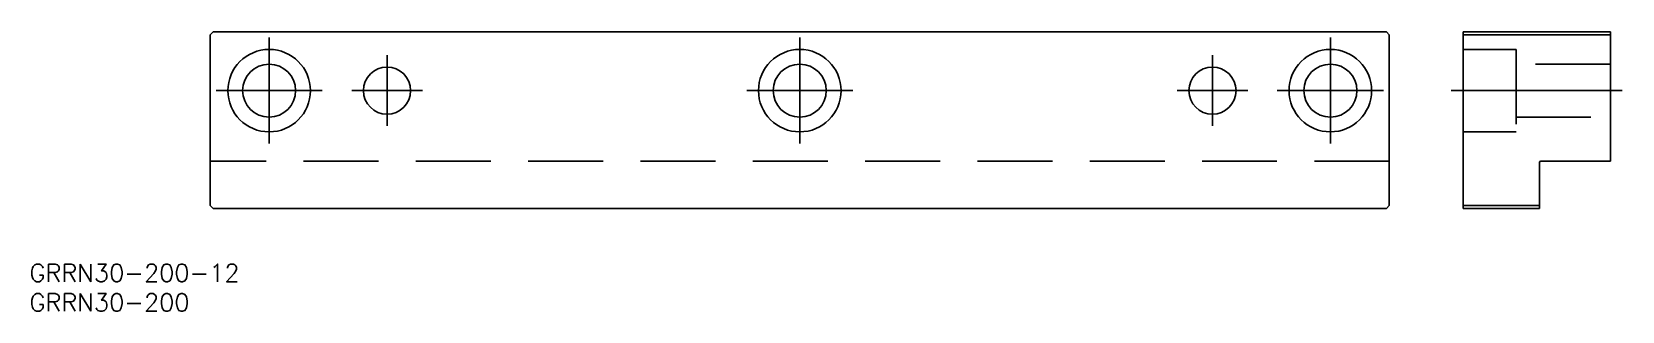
# Model space of a CAD drawing. Extents: x -130 to 140, y -17 to 30.
import ezdxf

# ---------------------------------------------------------------- set-up
doc = ezdxf.new("R2010")
doc.units = 0
doc.linetypes.add('CENTER', pattern=[50.8, 31.75, -6.35, 6.35, -6.35])
doc.linetypes.add('DASHED', pattern=[19.05, 12.7, -6.35])
doc.layers.get('0').update_dxf_attribs({"linetype": 'CONTINUOUS'})
doc.layers.add('CENTER', color=1, linetype='CENTER')
doc.styles.get("Standard").update_dxf_attribs({"font": 'txt.shx', "height": 3, "bigfont": 'bigfont.shx'})

msp = doc.modelspace()

# ---------------------------------------------------------------- linework, layer by layer
at = {"color": 7, "linetype": 'CONTINUOUS'}
for p, q in [((-100, 29.5), (-99.5, 30)), ((-99.5, 30), (99.5, 30)), ((99.5, 30), (100, 29.5)), ((112.5, 30), (112.5, 0)), ((137.5, 30), (112.5, 30)), ((137.5, 8), (137.5, 30)), ((-100, 0.5), (-100, 29.5)), ((100, 29.5), (100, 0.5)), ((137.5, 29.5), (112.5, 29.5)), ((125.5, 0), (125.5, 7.8)), ((125.7, 8), (137.5, 8)), ((-99.5, 0), (-100, 0.5)), ((-99.5, 0), (99.5, 0)), ((100, 0.5), (99.5, 0)), ((112.5, 0.5), (125.5, 0.5)), ((125.5, 0), (112.5, 0))]:
    msp.add_line(p, q, dxfattribs=at)
at = {"color": 3, "linetype": 'DASHED'}
for p, q in [((121.5, 27), (112.5, 27)), ((121.5, 27), (121.5, 13)), ((137.5, 24.5), (121.5, 24.5)), ((121.5, 15.5), (137.5, 15.5)), ((121.5, 13), (112.5, 13)), ((100, 8), (-100, 8))]:
    msp.add_line(p, q, dxfattribs=at)
at = {"color": 7, "linetype": 'CONTINUOUS'}
for centre, radius in [((-90, 20), 7), ((0, 20), 7), ((90, 20), 7), ((-90, 20), 4.5), ((0, 20), 4.5), ((90, 20), 4.5), ((-70, 20), 4), ((70, 20), 4)]:
    msp.add_circle(centre, radius, dxfattribs=at)
msp.add_arc((125.7, 7.8), 0.2, 90, 180, dxfattribs=at)
at = {"layer": 'CENTER', "color": 1, "linetype": 'CENTER'}
for p, q in [((-90, 11), (-90, 29)), ((0, 11), (0, 29)), ((90, 29), (90, 11)), ((-70, 14), (-70, 26)), ((70, 14), (70, 26)), ((-99, 20), (-81, 20)), ((-76, 20), (-64, 20)), ((-9, 20), (9, 20)), ((64, 20), (76, 20)), ((81, 20), (99, 20)), ((139.5, 20), (110.5, 20))]:
    msp.add_line(p, q, dxfattribs=at)

# ---------------------------------------------------------------- texts
at = {"color": 7, "linetype": 'CONTINUOUS'}
for s, p in [('GRRN30-200-12', (-130.64, -12.46)), ('GRRN30-200', (-130.64, -17.46))]:
    msp.add_text(s, height=3, dxfattribs=at).set_placement(p)

doc.saveas('drawing.dxf')
